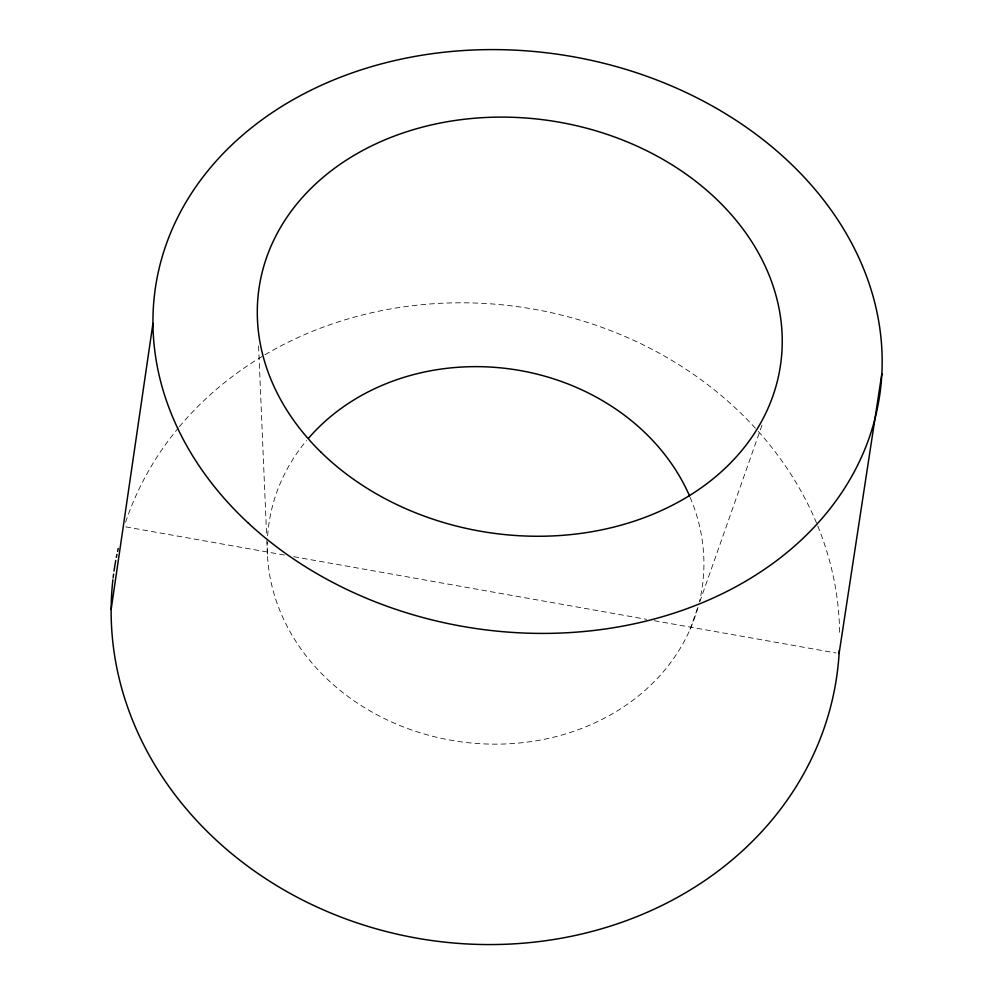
<?xml version="1.0" encoding="UTF-8"?>
<svg xmlns="http://www.w3.org/2000/svg" width="993" height="993" viewBox="0 0 993 993"><rect width="100%" height="100%" fill="white"/><g stroke="black" fill="none" stroke-linecap="round" stroke-linejoin="round"><path stroke-width="0.74" stroke-dasharray="4.96 3.72" d="M690.036 629.475L697.744 607.604M699.792 601.77L762.45 423.874M125.714 526.873L284.581 555.075M293.754 556.701L646.617 619.347M654.263 620.712L836.044 652.984M258.59 346.06L266.571 534.371M266.832 540.54L267.427 554.429M112.842 580.247A365.176 319.833 8.5 0 1 113.202 577.181M125.602 522.244A365.176 319.833 8.5 0 1 178.368 427.909M179.348 426.729A365.176 319.833 8.5 0 1 263.691 355.506M265.019 354.712A365.176 319.833 8.5 0 1 757.262 430.254M758.292 431.396A365.176 319.833 8.5 0 1 817.189 524.577M817.773 525.992A365.176 319.833 8.5 0 1 839.631 635.086M697.955 607.381A218.969 188.037 8.5 0 1 457.214 741.274A218.969 188.037 8.5 0 1 267.328 542.017M267.638 535.798A218.969 188.037 8.5 0 1 306.589 440.507M690.135 497.356A218.969 188.037 8.5 0 1 699.519 601.336"/><path stroke-width="1.49" d="M111.142 609.479L152.947 323.42M839.097 653.518L881.858 373.629M839.271 650.465A365.176 319.833 8.5 0 1 449.618 942.642A365.176 319.833 8.5 0 1 112.842 580.247M113.202 577.181A365.176 319.833 8.5 0 1 113.587 574.115M114.021 571.062A365.176 319.833 8.5 0 1 115.759 560.449M116.33 557.433A365.176 319.833 8.5 0 1 116.938 554.429M117.571 551.438A365.176 319.833 8.5 0 1 118.229 548.459M308.612 438.124A218.969 188.037 8.5 0 1 513.94 369.52A218.969 188.037 8.5 0 1 689.527 495.929M248.449 523.237A366.119 290.043 8.5 0 0 865.176 448.476A366.119 290.043 8.5 0 0 439.043 52.803A366.119 290.043 8.5 0 0 248.449 523.237M320.975 452.187A263.555 208.207 8.5 0 0 767.589 409.29A263.555 208.207 8.5 0 0 470.744 118.577A263.555 208.207 8.5 0 0 320.975 452.187"/></g></svg>
